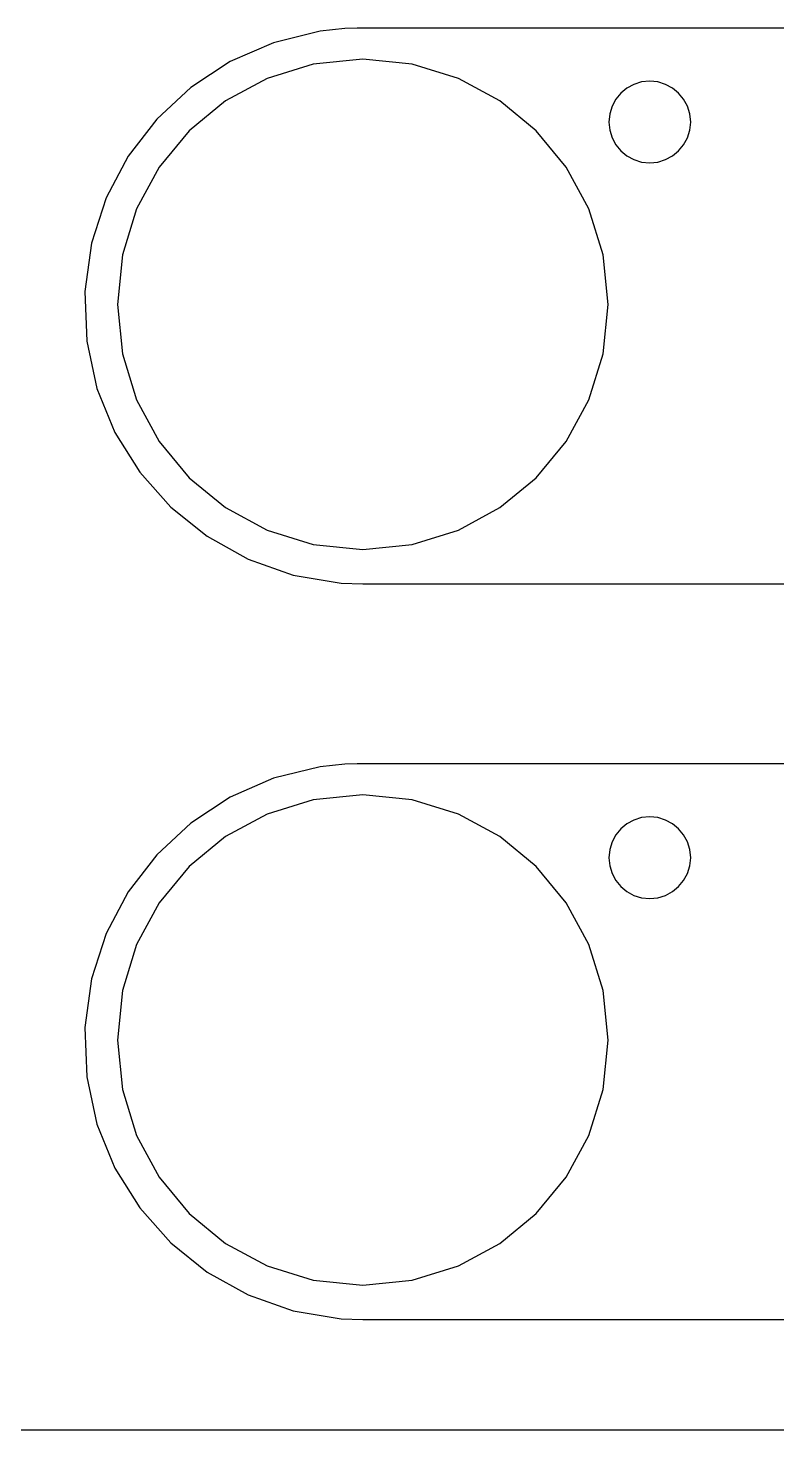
# Model space of a CAD drawing. Extents: x 1 to 47.7, y 0.2 to 35.
# Drawn here: x 14.588 to 15.503, y 8.999 to 10.714 of the extents above; entities that cross this region are included whole.
import ezdxf

# ---------------------------------------------------------------- set-up
doc = ezdxf.new("R2010")
doc.units = 0
doc.header["$MEASUREMENT"] = 0
doc.layers.add('4_2__5U__FRONT_PANEL_W_24_', color=7, linetype='CONTINUOUS')
doc.layers.add('5_1___24__TARGET_LEDS___12', color=7, linetype='CONTINUOUS')

msp = doc.modelspace()

# ---------------------------------------------------------------- linework, layer by layer
at = {"layer": '4_2__5U__FRONT_PANEL_W_24_'}
for points in [[(15.5474, 10.7144), (15.3468, 10.7144), (15.256, 10.7144), (15.1749, 10.7144), (15.106, 10.7144), (15.0518, 10.7144), (15.0149, 10.7144), (14.9977, 10.7144), (14.9902, 10.7143), (14.975, 10.7137), (14.9451, 10.7105), (14.8878, 10.6965), (14.8348, 10.6733), (14.787, 10.6418), (14.7452, 10.6029), (14.7104, 10.5575), (14.6835, 10.5066), (14.6655, 10.4511), (14.6572, 10.3919), (14.6595, 10.3312), (14.672, 10.2734), (14.694, 10.2198), (14.7244, 10.1711), (14.7623, 10.1284), (14.8068, 10.0926), (14.857, 10.0645), (14.9119, 10.0452), (14.9706, 10.0354), (14.997, 10.0344), (15.0112, 10.0344), (15.0454, 10.0344), (15.0973, 10.0344), (15.1642, 10.0344), (15.2437, 10.0344), (15.3333, 10.0344), (15.4304, 10.0344), (15.6372, 10.0344)], [(15.5474, 9.8144), (15.3468, 9.8144), (15.256, 9.8144), (15.1749, 9.8144), (15.106, 9.8144), (15.0518, 9.8144), (15.0149, 9.8144), (14.9977, 9.8144), (14.9902, 9.8144), (14.975, 9.8138), (14.9451, 9.8105), (14.8878, 9.7966), (14.8348, 9.7734), (14.787, 9.7418), (14.7452, 9.7029), (14.7104, 9.6576), (14.6835, 9.6067), (14.6655, 9.5511), (14.6572, 9.4919), (14.6595, 9.4312), (14.672, 9.3735), (14.694, 9.3198), (14.7244, 9.2712), (14.7623, 9.2284), (14.8068, 9.1926), (14.857, 9.1645), (14.9119, 9.1452), (14.9706, 9.1355), (14.997, 9.1345), (15.0112, 9.1345), (15.0454, 9.1345), (15.0973, 9.1345), (15.1642, 9.1345), (15.2437, 9.1345), (15.3333, 9.1345), (15.4304, 9.1345), (15.6372, 9.1345)], [(14.497, 8.9994), (14.6289, 8.9994), (14.7596, 8.9994), (14.8889, 8.9994), (15.0169, 8.9994), (15.1434, 8.9994), (15.2684, 8.9994), (15.3917, 8.9994), (15.5134, 8.9994), (15.6334, 8.9994), (15.7515, 8.9994), (15.8678, 8.9994), (15.9821, 8.9994), (16.0944, 8.9994), (16.2046, 8.9994), (16.3127, 8.9994), (16.4185, 8.9994), (16.522, 8.9994)]]:
    msp.add_lwpolyline(points, dxfattribs=at)
for points in [[(14.997, 10.0764), (15.0575, 10.0825), (15.1138, 10.1), (15.1647, 10.1277), (15.2091, 10.1643), (15.2458, 10.2087), (15.2734, 10.2596), (15.2909, 10.3159), (15.297, 10.3764), (15.2909, 10.4369), (15.2734, 10.4932), (15.2458, 10.5441), (15.2091, 10.5885), (15.1647, 10.6252), (15.1138, 10.6528), (15.0575, 10.6703), (14.997, 10.6764), (14.9365, 10.6703), (14.8802, 10.6528), (14.8293, 10.6252), (14.7849, 10.5885), (14.7482, 10.5441), (14.7206, 10.4932), (14.7031, 10.4369), (14.697, 10.3764), (14.7031, 10.3159), (14.7206, 10.2596), (14.7482, 10.2087), (14.7849, 10.1643), (14.8293, 10.1277), (14.8802, 10.1), (14.9365, 10.0825)], [(15.3477, 10.5494), (15.3578, 10.5504), (15.3672, 10.5534), (15.3757, 10.558), (15.3831, 10.5641), (15.3892, 10.5715), (15.3938, 10.58), (15.3967, 10.5894), (15.3978, 10.5994), (15.3967, 10.6095), (15.3938, 10.6189), (15.3892, 10.6274), (15.3831, 10.6348), (15.3757, 10.6409), (15.3672, 10.6455), (15.3578, 10.6484), (15.3477, 10.6494), (15.3377, 10.6484), (15.3283, 10.6455), (15.3198, 10.6409), (15.3124, 10.6348), (15.3063, 10.6274), (15.3017, 10.6189), (15.2988, 10.6095), (15.2978, 10.5994), (15.2988, 10.5894), (15.3017, 10.58), (15.3063, 10.5715), (15.3124, 10.5641), (15.3198, 10.558), (15.3283, 10.5534), (15.3377, 10.5504)], [(14.997, 9.1764), (15.0575, 9.1825), (15.1138, 9.2), (15.1647, 9.2276), (15.2091, 9.2643), (15.2458, 9.3087), (15.2734, 9.3596), (15.2909, 9.4159), (15.297, 9.4764), (15.2909, 9.5369), (15.2734, 9.5932), (15.2458, 9.6441), (15.2091, 9.6885), (15.1647, 9.7252), (15.1138, 9.7528), (15.0575, 9.7703), (14.997, 9.7764), (14.9365, 9.7703), (14.8802, 9.7528), (14.8293, 9.7252), (14.7849, 9.6885), (14.7482, 9.6441), (14.7206, 9.5932), (14.7031, 9.5369), (14.697, 9.4764), (14.7031, 9.4159), (14.7206, 9.3596), (14.7482, 9.3087), (14.7849, 9.2643), (14.8293, 9.2276), (14.8802, 9.2), (14.9365, 9.1825)], [(15.3477, 9.6495), (15.3578, 9.6505), (15.3672, 9.6534), (15.3757, 9.658), (15.3831, 9.6641), (15.3892, 9.6715), (15.3938, 9.68), (15.3967, 9.6894), (15.3978, 9.6994), (15.3967, 9.7095), (15.3938, 9.7189), (15.3892, 9.7274), (15.3831, 9.7348), (15.3757, 9.7409), (15.3672, 9.7455), (15.3578, 9.7485), (15.3477, 9.7495), (15.3377, 9.7485), (15.3283, 9.7455), (15.3198, 9.7409), (15.3124, 9.7348), (15.3063, 9.7274), (15.3017, 9.7189), (15.2988, 9.7095), (15.2978, 9.6994), (15.2988, 9.6894), (15.3017, 9.68), (15.3063, 9.6715), (15.3124, 9.6641), (15.3198, 9.658), (15.3283, 9.6534), (15.3377, 9.6505)]]:
    msp.add_lwpolyline(points, close=True, dxfattribs=at)
at = {"layer": '5_1___24__TARGET_LEDS___12'}
for points in [[(15.5474, 10.7144), (15.3468, 10.7144), (15.256, 10.7144), (15.1749, 10.7144), (15.106, 10.7144), (15.0518, 10.7144), (15.0149, 10.7144), (14.9977, 10.7144), (14.9902, 10.7143), (14.975, 10.7137), (14.9451, 10.7105), (14.8878, 10.6965), (14.8348, 10.6733), (14.787, 10.6418), (14.7452, 10.6029), (14.7104, 10.5575), (14.6835, 10.5066), (14.6655, 10.4511), (14.6572, 10.3919), (14.6595, 10.3312), (14.672, 10.2734), (14.694, 10.2198), (14.7244, 10.1711), (14.7623, 10.1284), (14.8068, 10.0926), (14.857, 10.0645), (14.9119, 10.0452), (14.9706, 10.0354), (14.997, 10.0344), (15.0112, 10.0344), (15.0454, 10.0344), (15.0973, 10.0344), (15.1642, 10.0344), (15.2437, 10.0344), (15.3333, 10.0344), (15.4304, 10.0344), (15.6372, 10.0344)], [(15.5474, 9.8144), (15.3468, 9.8144), (15.256, 9.8144), (15.1749, 9.8144), (15.106, 9.8144), (15.0518, 9.8144), (15.0149, 9.8144), (14.9977, 9.8144), (14.9902, 9.8144), (14.975, 9.8138), (14.9451, 9.8105), (14.8878, 9.7966), (14.8348, 9.7734), (14.787, 9.7418), (14.7452, 9.7029), (14.7104, 9.6576), (14.6835, 9.6067), (14.6655, 9.5511), (14.6572, 9.4919), (14.6595, 9.4312), (14.672, 9.3735), (14.694, 9.3198), (14.7244, 9.2712), (14.7623, 9.2284), (14.8068, 9.1926), (14.857, 9.1645), (14.9119, 9.1452), (14.9706, 9.1355), (14.997, 9.1345), (15.0112, 9.1345), (15.0454, 9.1345), (15.0973, 9.1345), (15.1642, 9.1345), (15.2437, 9.1345), (15.3333, 9.1345), (15.4304, 9.1345), (15.6372, 9.1345)], [(14.5013, 8.9994), (14.6577, 8.9994), (14.8133, 8.9994), (14.968, 8.9994), (15.1216, 8.9994), (15.2742, 8.9994), (15.4255, 8.9994), (15.5756, 8.9994), (15.7244, 8.9994), (15.8718, 8.9994), (16.0176, 8.9994), (16.1619, 8.9994), (16.3046, 8.9994), (16.4455, 8.9994)]]:
    msp.add_lwpolyline(points, dxfattribs=at)
for points in [[(14.997, 10.0764), (15.0575, 10.0825), (15.1138, 10.1), (15.1647, 10.1277), (15.2091, 10.1643), (15.2458, 10.2087), (15.2734, 10.2596), (15.2909, 10.3159), (15.297, 10.3764), (15.2909, 10.4369), (15.2734, 10.4932), (15.2458, 10.5441), (15.2091, 10.5885), (15.1647, 10.6252), (15.1138, 10.6528), (15.0575, 10.6703), (14.997, 10.6764), (14.9365, 10.6703), (14.8802, 10.6528), (14.8293, 10.6252), (14.7849, 10.5885), (14.7482, 10.5441), (14.7206, 10.4932), (14.7031, 10.4369), (14.697, 10.3764), (14.7031, 10.3159), (14.7206, 10.2596), (14.7482, 10.2087), (14.7849, 10.1643), (14.8293, 10.1277), (14.8802, 10.1), (14.9365, 10.0825)], [(15.3477, 10.5494), (15.3578, 10.5504), (15.3672, 10.5534), (15.3757, 10.558), (15.3831, 10.5641), (15.3892, 10.5715), (15.3938, 10.58), (15.3967, 10.5894), (15.3978, 10.5994), (15.3967, 10.6095), (15.3938, 10.6189), (15.3892, 10.6274), (15.3831, 10.6348), (15.3757, 10.6409), (15.3672, 10.6455), (15.3578, 10.6484), (15.3477, 10.6494), (15.3377, 10.6484), (15.3283, 10.6455), (15.3198, 10.6409), (15.3124, 10.6348), (15.3063, 10.6274), (15.3017, 10.6189), (15.2988, 10.6095), (15.2978, 10.5994), (15.2988, 10.5894), (15.3017, 10.58), (15.3063, 10.5715), (15.3124, 10.5641), (15.3198, 10.558), (15.3283, 10.5534), (15.3377, 10.5504)], [(14.997, 9.1764), (15.0575, 9.1825), (15.1138, 9.2), (15.1647, 9.2276), (15.2091, 9.2643), (15.2458, 9.3087), (15.2734, 9.3596), (15.2909, 9.4159), (15.297, 9.4764), (15.2909, 9.5369), (15.2734, 9.5932), (15.2458, 9.6441), (15.2091, 9.6885), (15.1647, 9.7252), (15.1138, 9.7528), (15.0575, 9.7703), (14.997, 9.7764), (14.9365, 9.7703), (14.8802, 9.7528), (14.8293, 9.7252), (14.7849, 9.6885), (14.7482, 9.6441), (14.7206, 9.5932), (14.7031, 9.5369), (14.697, 9.4764), (14.7031, 9.4159), (14.7206, 9.3596), (14.7482, 9.3087), (14.7849, 9.2643), (14.8293, 9.2276), (14.8802, 9.2), (14.9365, 9.1825)], [(15.3477, 9.6495), (15.3578, 9.6505), (15.3672, 9.6534), (15.3757, 9.658), (15.3831, 9.6641), (15.3892, 9.6715), (15.3938, 9.68), (15.3967, 9.6894), (15.3978, 9.6994), (15.3967, 9.7095), (15.3938, 9.7189), (15.3892, 9.7274), (15.3831, 9.7348), (15.3757, 9.7409), (15.3672, 9.7455), (15.3578, 9.7485), (15.3477, 9.7495), (15.3377, 9.7485), (15.3283, 9.7455), (15.3198, 9.7409), (15.3124, 9.7348), (15.3063, 9.7274), (15.3017, 9.7189), (15.2988, 9.7095), (15.2978, 9.6994), (15.2988, 9.6894), (15.3017, 9.68), (15.3063, 9.6715), (15.3124, 9.6641), (15.3198, 9.658), (15.3283, 9.6534), (15.3377, 9.6505)]]:
    msp.add_lwpolyline(points, close=True, dxfattribs=at)

doc.saveas('drawing.dxf')
